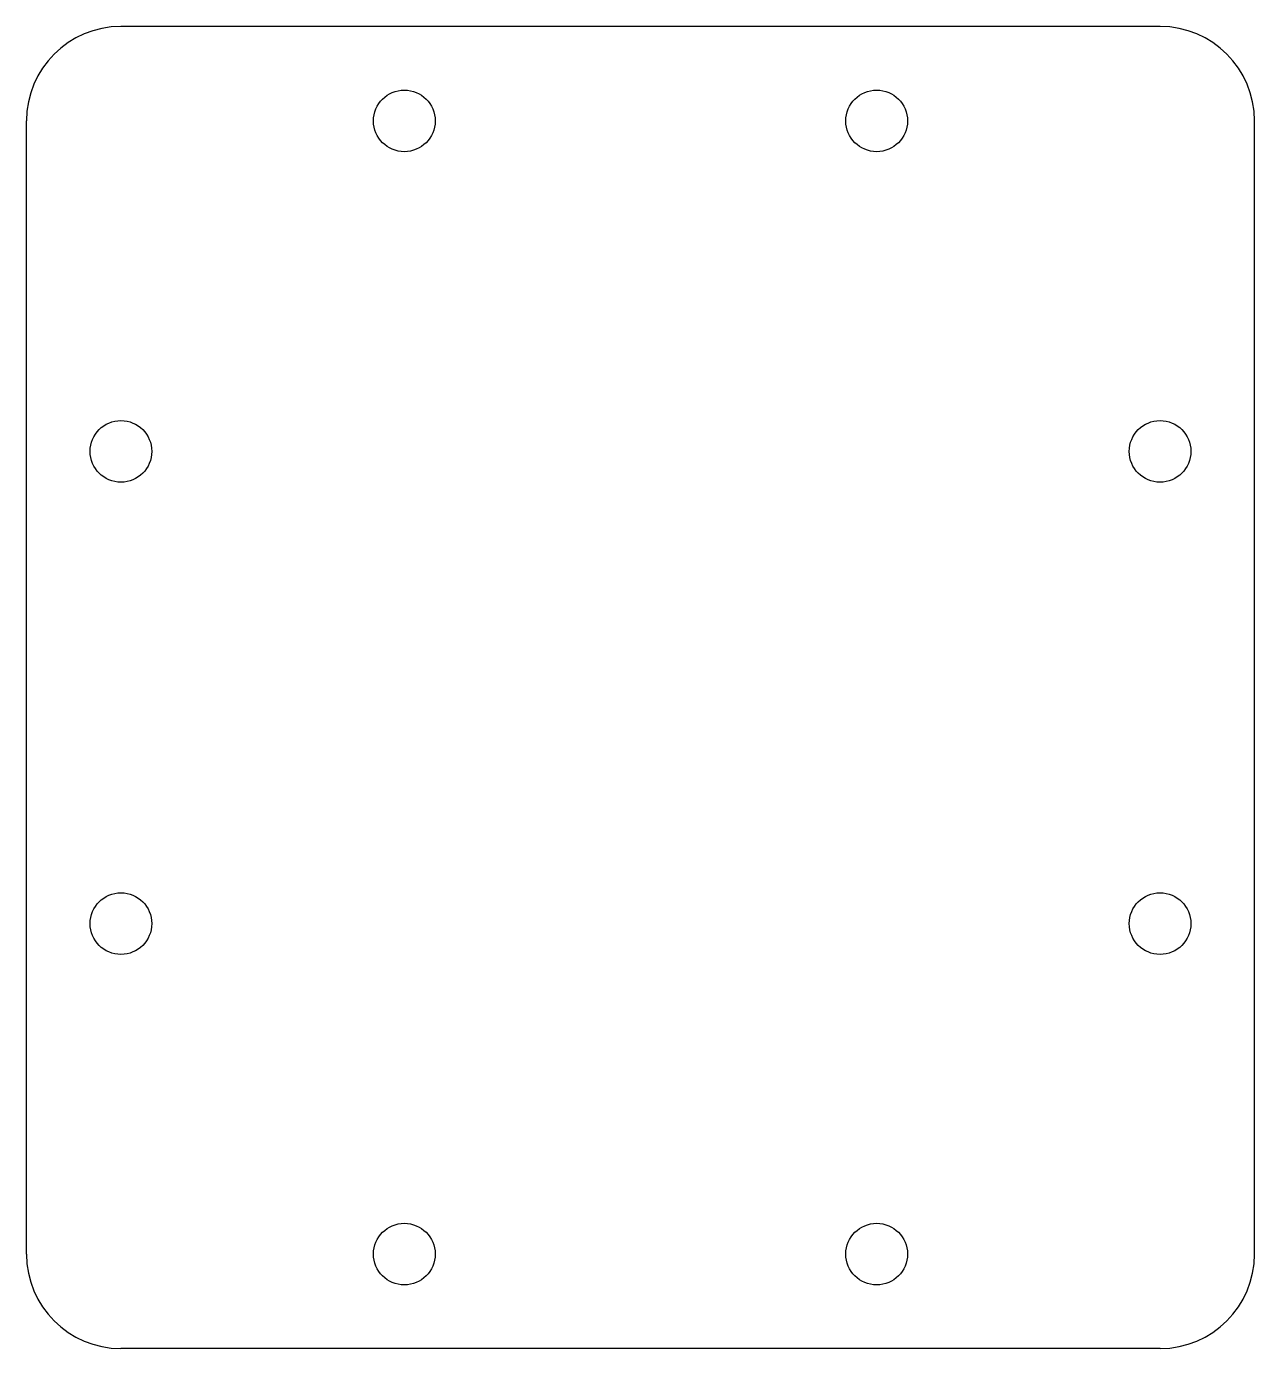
# Model space of a CAD drawing. Extents: x -32.5 to 32.5, y 15 to 85.
import ezdxf

# ---------------------------------------------------------------- set-up
doc = ezdxf.new("R2010")
doc.units = 0
doc.layers.add('SHEETMETAL_CUT_LINES', color=7, linetype='CONTINUOUS')

msp = doc.modelspace()

# ---------------------------------------------------------------- linework, layer by layer
at = {"layer": 'SHEETMETAL_CUT_LINES'}
for p, q in [((27.5, 85), (-27.5, 85)), ((-32.5, 20), (-32.5, 80)), ((32.5, 20), (32.5, 80)), ((27.5, 15), (-27.5, 15))]:
    msp.add_line(p, q, dxfattribs=at)
for centre in [(-12.5, 80), (-12.5, 80), (12.5, 80), (12.5, 80), (-27.5, 62.5), (-27.5, 62.5), (27.5, 62.5), (27.5, 62.5), (-27.5, 37.5), (-27.5, 37.5), (27.5, 37.5), (27.5, 37.5), (-12.5, 20), (-12.5, 20), (12.5, 20), (12.5, 20)]:
    msp.add_circle(centre, 1.632, dxfattribs=at)
for centre, start, end in [((-27.5, 80), 90, 180), ((27.5, 80), 0, 90), ((-27.5, 20), 180, 270), ((27.5, 20), 270, 0)]:
    msp.add_arc(centre, 5, start, end, dxfattribs=at)

doc.saveas('drawing.dxf')
